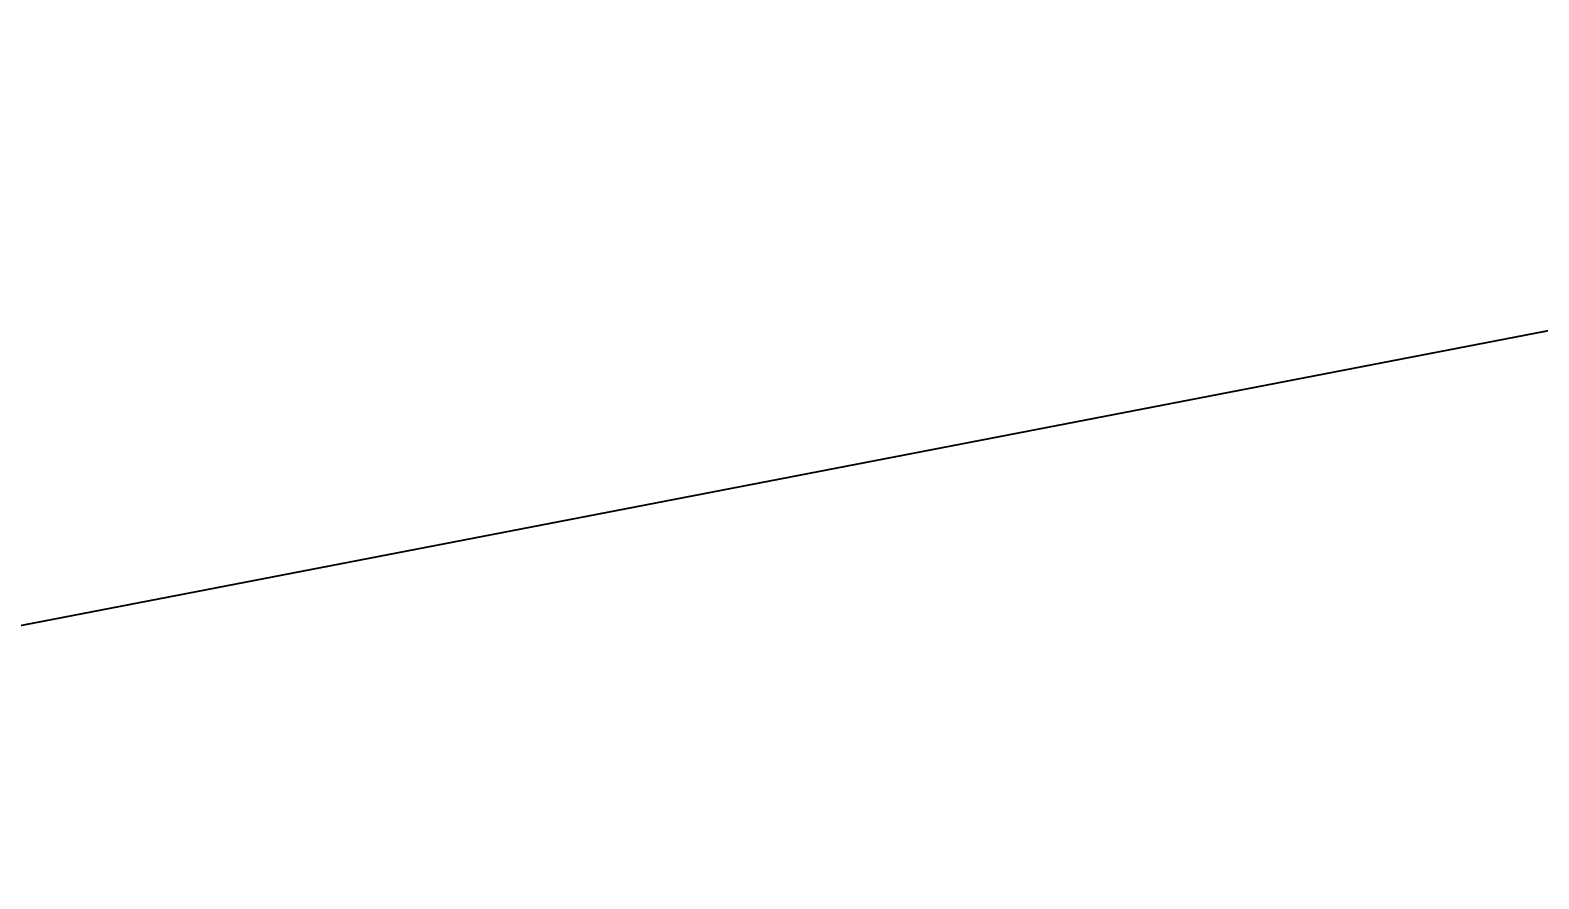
# Model space of a CAD drawing. Extents: x 650600 to 666820, y -4460 to 7020.
# Drawn here: x 659789.84 to 659795.06, y -447.2 to -444.27 of the extents above; entities that cross this region are included whole.
import ezdxf

# ---------------------------------------------------------------- set-up
doc = ezdxf.new("R2010")
doc.units = 0
doc.header["$LTSCALE"] = 200
doc.header["$MEASUREMENT"] = 0
doc.layers.add('LINEA_ANG', color=2, linetype='CONTINUOUS')

msp = doc.modelspace()

# ---------------------------------------------------------------- linework, layer by layer
at = {"layer": 'LINEA_ANG'}
msp.add_line((659785.8557, -447.0887), (659982.2373, -409.2167), dxfattribs=at)

doc.saveas('drawing.dxf')
